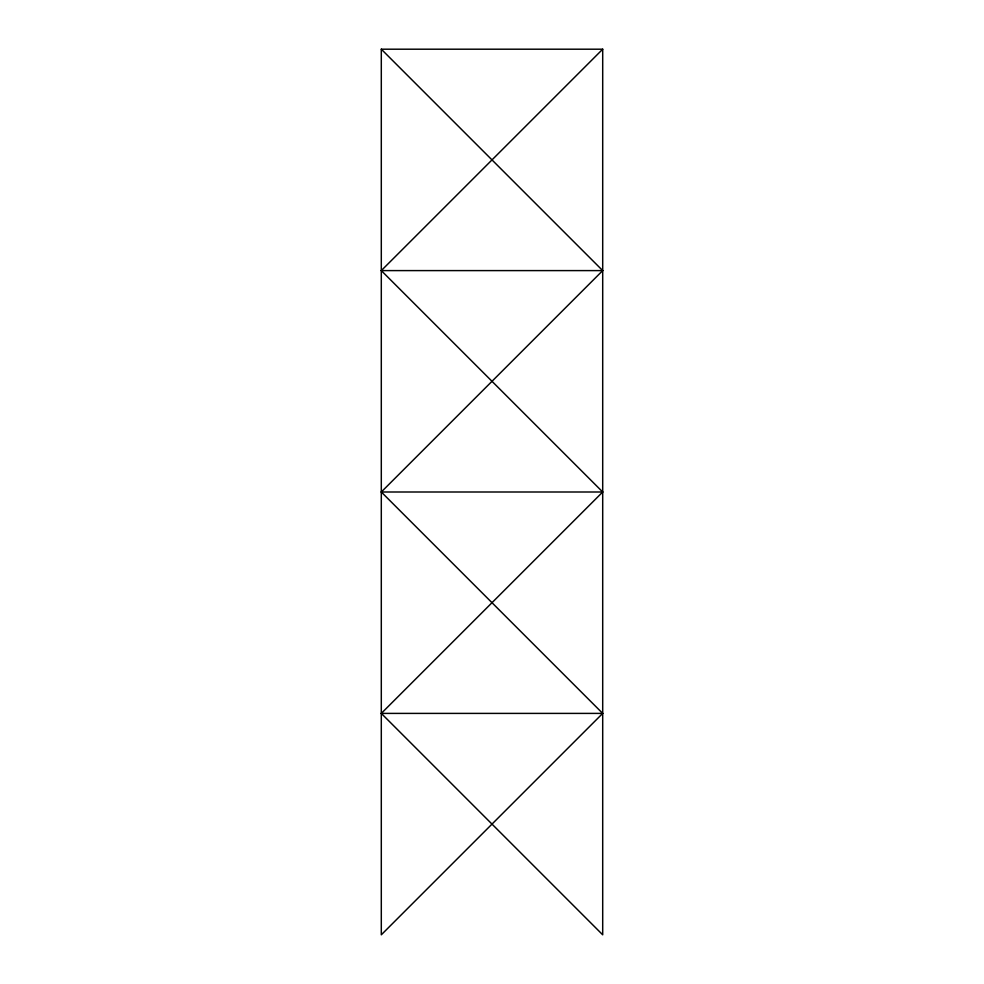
<?xml version="1.0" encoding="UTF-8"?>
<svg xmlns="http://www.w3.org/2000/svg" width="984" height="984" viewBox="0 0 984 984"><rect width="100%" height="100%" fill="white"/><g stroke="black" fill="none" stroke-linecap="round" stroke-linejoin="round"><path stroke-width="1.48" d="M602.7 49.2L602.7 934.8L381.3 713.4L602.7 492L381.3 270.6L602.7 49.2L381.3 49.2L381.3 934.8L602.7 713.4L381.3 492L602.7 270.6L381.3 49.2M381.3 270.6L602.7 270.6M381.3 492L602.7 492M381.3 713.4L602.7 713.4"/></g></svg>
